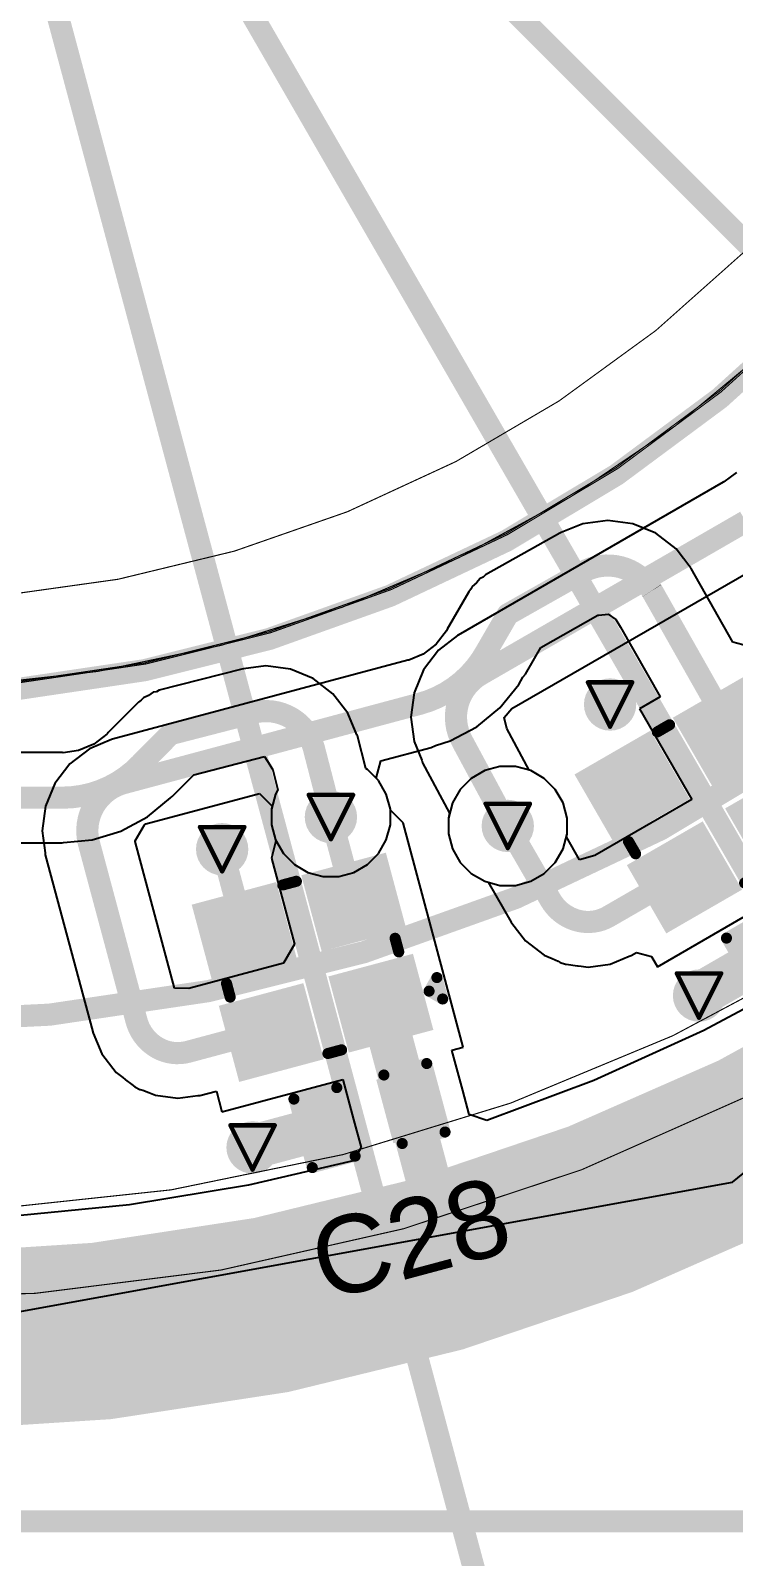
# Model space of a CAD drawing. Header units: inches. Extents: x -0.7 to 8.56, y -0.56 to 6.25.
# Drawn here: x 1.474 to 1.791, y -0.213 to 0.476 of the extents above; entities that cross this region are included whole.
import ezdxf

# ---------------------------------------------------------------- set-up
doc = ezdxf.new("R2010")
doc.units = ezdxf.units.IN
doc.header["$MEASUREMENT"] = 0
for name, color, linetype in [('Bottom Layer', 5, 'Continuous'), ('Dimension', 6, 'Continuous'), ('Drill Drawing', 1, 'Continuous'), ('Fabrication', 76, 'Continuous'), ('Mechanical 4', 56, 'Continuous'), ('Top Layer', 1, 'Continuous'), ('Top Overlay', 2, 'Continuous'), ('Top Paste', 8, 'Continuous'), ('Top Solder', 216, 'Continuous'), ('Via Holes', 16, 'Continuous')]:
    doc.layers.add(name, color=color, linetype=linetype)
doc.styles.add('Arial', font='', dxfattribs={"height": 0.2})
doc.styles.get('Arial').set_extended_font_data('Arial')

# ---------------------------------------------------------------- blocks, each defined once
blk = doc.blocks.new('C___0402_30')
at = {"layer": 'Top Layer'}
for points in [[(-0.0275, -0.0125), (-0.0275, 0.0125), (-0.0095, 0.0125), (-0.0095, -0.0125)], [(0.0095, -0.0125), (0.0095, 0.0125), (0.0275, 0.0125), (0.0275, -0.0125)]]:
    blk.add_hatch(color=1, dxfattribs=at).paths.add_polyline_path(points)
at = {"layer": 'Top Paste'}
for points in [[(-0.0275, -0.0125), (-0.0275, 0.0125), (-0.0095, 0.0125), (-0.0095, -0.0125)], [(0.0095, -0.0125), (0.0095, 0.0125), (0.0275, 0.0125), (0.0275, -0.0125)]]:
    blk.add_hatch(color=8, dxfattribs=at).paths.add_polyline_path(points)
at = {"layer": 'Top Solder'}
for points in [[(-0.02986, -0.01486), (-0.02986, 0.01486), (-0.00714, 0.01486), (-0.00714, -0.01486)], [(0.00714, -0.01486), (0.00714, 0.01486), (0.02986, 0.01486), (0.02986, -0.01486)]]:
    blk.add_hatch(color=216, dxfattribs=at).paths.add_polyline_path(points)
at = {"layer": 'Top Overlay'}
for points in [[(-0.031, 0.016, 0.005, 0.005, 0), (-0.011, 0.016, 0.005, 0.005, 0)], [(-0.031, 0.016, 0.005, 0.005, 0), (-0.031, -0.016, 0.005, 0.005, 0)], [(0.011, 0.016, 0.005, 0.005, 0), (0.031, 0.016, 0.005, 0.005, 0)], [(0.031, 0.016, 0.005, 0.005, 0), (0.031, -0.016, 0.005, 0.005, 0)], [(-0.031, -0.016, 0.005, 0.005, 0), (-0.011, -0.016, 0.005, 0.005, 0)], [(0.011, -0.016, 0.005, 0.005, 0), (0.031, -0.016, 0.005, 0.005, 0)]]:
    blk.add_lwpolyline(points, format="xyseb", dxfattribs=at)
for points in [[(-0.03225, 0.016, 0.0025, 0.0025, 1), (-0.02975, 0.016, 0.0025, 0.0025, 1)], [(-0.03225, 0.016, 0.0025, 0.0025, 1), (-0.02975, 0.016, 0.0025, 0.0025, 1)], [(-0.01225, 0.016, 0.0025, 0.0025, 1), (-0.00975, 0.016, 0.0025, 0.0025, 1)], [(0.00975, 0.016, 0.0025, 0.0025, 1), (0.01225, 0.016, 0.0025, 0.0025, 1)], [(0.02975, 0.016, 0.0025, 0.0025, 1), (0.03225, 0.016, 0.0025, 0.0025, 1)], [(0.02975, 0.016, 0.0025, 0.0025, 1), (0.03225, 0.016, 0.0025, 0.0025, 1)], [(-0.03225, -0.016, 0.0025, 0.0025, 1), (-0.02975, -0.016, 0.0025, 0.0025, 1)], [(-0.03225, -0.016, 0.0025, 0.0025, 1), (-0.02975, -0.016, 0.0025, 0.0025, 1)], [(-0.01225, -0.016, 0.0025, 0.0025, 1), (-0.00975, -0.016, 0.0025, 0.0025, 1)], [(0.00975, -0.016, 0.0025, 0.0025, 1), (0.01225, -0.016, 0.0025, 0.0025, 1)], [(0.02975, -0.016, 0.0025, 0.0025, 1), (0.03225, -0.016, 0.0025, 0.0025, 1)], [(0.02975, -0.016, 0.0025, 0.0025, 1), (0.03225, -0.016, 0.0025, 0.0025, 1)]]:
    blk.add_lwpolyline(points, format="xyseb", close=True, dxfattribs=at)
blk = doc.blocks.new('SK6812_EC20_31')
at = {"layer": 'Top Layer'}
for points in [[(-0.04134, 0.0374), (-0.00984, 0.0374), (-0.00984, 0.00984), (-0.04134, 0.00984)], [(0.00984, 0.0374), (0.04134, 0.0374), (0.04134, 0.00984), (0.00984, 0.00984)], [(-0.04134, -0.00984), (-0.00984, -0.00984), (-0.00984, -0.0374), (-0.04134, -0.0374)], [(0.00984, -0.00984), (0.04134, -0.00984), (0.04134, -0.0374), (0.00984, -0.0374)]]:
    blk.add_hatch(color=1, dxfattribs=at).paths.add_polyline_path(points)
at = {"layer": 'Top Paste'}
for points in [[(-0.04134, 0.0374), (-0.00984, 0.0374), (-0.00984, 0.00984), (-0.04134, 0.00984)], [(0.00984, 0.0374), (0.04134, 0.0374), (0.04134, 0.00984), (0.00984, 0.00984)], [(-0.04134, -0.00984), (-0.00984, -0.00984), (-0.00984, -0.0374), (-0.04134, -0.0374)], [(0.00984, -0.00984), (0.04134, -0.00984), (0.04134, -0.0374), (0.00984, -0.0374)]]:
    blk.add_hatch(color=8, dxfattribs=at).paths.add_polyline_path(points)
at = {"layer": 'Top Solder'}
for points in [[(-0.04534, 0.0414), (-0.00584, 0.0414), (-0.00584, 0.00584), (-0.04534, 0.00584)], [(0.00584, 0.0414), (0.04534, 0.0414), (0.04534, 0.00584), (0.00584, 0.00584)], [(-0.04534, -0.00584), (-0.00584, -0.00584), (-0.00584, -0.0414), (-0.04534, -0.0414)], [(0.00584, -0.00584), (0.04534, -0.00584), (0.04534, -0.0414), (0.00584, -0.0414)]]:
    blk.add_hatch(color=216, dxfattribs=at).paths.add_polyline_path(points)
at = {"layer": 'Top Overlay'}
for points in [[(-0.00337, 0.03937, 0.005, 0.005, 0), (0.003, 0.03937, 0.005, 0.005, 0)], [(-0.03937, 0.003, 0.005, 0.005, 0), (-0.03937, -0.00337, 0.005, 0.005, 0)], [(0.03937, 0.003, 0.005, 0.005, 0), (0.03937, -0.00337, 0.005, 0.005, 0)], [(0.048, -0.024, 0.005, 0.005, 0), (0.053, -0.019, 0.005, 0.005, 0)], [(0.053, -0.019, 0.005, 0.005, 0), (0.053, -0.029, 0.005, 0.005, 0)], [(0.048, -0.024, 0.005, 0.005, 0), (0.053, -0.029, 0.005, 0.005, 0)], [(-0.00337, -0.03937, 0.005, 0.005, 0), (0.003, -0.03937, 0.005, 0.005, 0)]]:
    blk.add_lwpolyline(points, format="xyseb", dxfattribs=at)
for points in [[(-0.00462, 0.03937, 0.0025, 0.0025, 1), (-0.00212, 0.03937, 0.0025, 0.0025, 1)], [(0.00175, 0.03937, 0.0025, 0.0025, 1), (0.00425, 0.03937, 0.0025, 0.0025, 1)], [(-0.04062, 0.003, 0.0025, 0.0025, 1), (-0.03812, 0.003, 0.0025, 0.0025, 1)], [(0.03812, 0.003, 0.0025, 0.0025, 1), (0.04062, 0.003, 0.0025, 0.0025, 1)], [(-0.04062, -0.00337, 0.0025, 0.0025, 1), (-0.03812, -0.00337, 0.0025, 0.0025, 1)], [(0.03812, -0.00337, 0.0025, 0.0025, 1), (0.04062, -0.00337, 0.0025, 0.0025, 1)], [(0.05175, -0.019, 0.0025, 0.0025, 1), (0.05425, -0.019, 0.0025, 0.0025, 1)], [(0.05175, -0.019, 0.0025, 0.0025, 1), (0.05425, -0.019, 0.0025, 0.0025, 1)], [(0.04675, -0.024, 0.0025, 0.0025, 1), (0.04925, -0.024, 0.0025, 0.0025, 1)], [(0.04675, -0.024, 0.0025, 0.0025, 1), (0.04925, -0.024, 0.0025, 0.0025, 1)], [(0.05175, -0.029, 0.0025, 0.0025, 1), (0.05425, -0.029, 0.0025, 0.0025, 1)], [(0.05175, -0.029, 0.0025, 0.0025, 1), (0.05425, -0.029, 0.0025, 0.0025, 1)], [(-0.00462, -0.03937, 0.0025, 0.0025, 1), (-0.00212, -0.03937, 0.0025, 0.0025, 1)], [(0.00175, -0.03937, 0.0025, 0.0025, 1), (0.00425, -0.03937, 0.0025, 0.0025, 1)]]:
    blk.add_lwpolyline(points, format="xyseb", close=True, dxfattribs=at)
blk = doc.blocks.new('C___0402_32')
at = {"layer": 'Top Layer'}
for points in [[(-0.0275, -0.0125), (-0.0275, 0.0125), (-0.0095, 0.0125), (-0.0095, -0.0125)], [(0.0095, -0.0125), (0.0095, 0.0125), (0.0275, 0.0125), (0.0275, -0.0125)]]:
    blk.add_hatch(color=1, dxfattribs=at).paths.add_polyline_path(points)
at = {"layer": 'Top Paste'}
for points in [[(-0.0275, -0.0125), (-0.0275, 0.0125), (-0.0095, 0.0125), (-0.0095, -0.0125)], [(0.0095, -0.0125), (0.0095, 0.0125), (0.0275, 0.0125), (0.0275, -0.0125)]]:
    blk.add_hatch(color=8, dxfattribs=at).paths.add_polyline_path(points)
at = {"layer": 'Top Solder'}
for points in [[(-0.02986, -0.01486), (-0.02986, 0.01486), (-0.00714, 0.01486), (-0.00714, -0.01486)], [(0.00714, -0.01486), (0.00714, 0.01486), (0.02986, 0.01486), (0.02986, -0.01486)]]:
    blk.add_hatch(color=216, dxfattribs=at).paths.add_polyline_path(points)
at = {"layer": 'Top Overlay'}
for points in [[(-0.031, 0.016, 0.005, 0.005, 0), (-0.011, 0.016, 0.005, 0.005, 0)], [(-0.031, 0.016, 0.005, 0.005, 0), (-0.031, -0.016, 0.005, 0.005, 0)], [(0.011, 0.016, 0.005, 0.005, 0), (0.031, 0.016, 0.005, 0.005, 0)], [(0.031, 0.016, 0.005, 0.005, 0), (0.031, -0.016, 0.005, 0.005, 0)], [(-0.031, -0.016, 0.005, 0.005, 0), (-0.011, -0.016, 0.005, 0.005, 0)], [(0.011, -0.016, 0.005, 0.005, 0), (0.031, -0.016, 0.005, 0.005, 0)]]:
    blk.add_lwpolyline(points, format="xyseb", dxfattribs=at)
for points in [[(-0.03225, 0.016, 0.0025, 0.0025, 1), (-0.02975, 0.016, 0.0025, 0.0025, 1)], [(-0.03225, 0.016, 0.0025, 0.0025, 1), (-0.02975, 0.016, 0.0025, 0.0025, 1)], [(-0.01225, 0.016, 0.0025, 0.0025, 1), (-0.00975, 0.016, 0.0025, 0.0025, 1)], [(0.00975, 0.016, 0.0025, 0.0025, 1), (0.01225, 0.016, 0.0025, 0.0025, 1)], [(0.02975, 0.016, 0.0025, 0.0025, 1), (0.03225, 0.016, 0.0025, 0.0025, 1)], [(0.02975, 0.016, 0.0025, 0.0025, 1), (0.03225, 0.016, 0.0025, 0.0025, 1)], [(-0.03225, -0.016, 0.0025, 0.0025, 1), (-0.02975, -0.016, 0.0025, 0.0025, 1)], [(-0.03225, -0.016, 0.0025, 0.0025, 1), (-0.02975, -0.016, 0.0025, 0.0025, 1)], [(-0.01225, -0.016, 0.0025, 0.0025, 1), (-0.00975, -0.016, 0.0025, 0.0025, 1)], [(0.00975, -0.016, 0.0025, 0.0025, 1), (0.01225, -0.016, 0.0025, 0.0025, 1)], [(0.02975, -0.016, 0.0025, 0.0025, 1), (0.03225, -0.016, 0.0025, 0.0025, 1)], [(0.02975, -0.016, 0.0025, 0.0025, 1), (0.03225, -0.016, 0.0025, 0.0025, 1)]]:
    blk.add_lwpolyline(points, format="xyseb", close=True, dxfattribs=at)
blk = doc.blocks.new('SK6812_EC20_33')
at = {"layer": 'Top Layer'}
for points in [[(-0.04134, 0.0374), (-0.00984, 0.0374), (-0.00984, 0.00984), (-0.04134, 0.00984)], [(0.00984, 0.0374), (0.04134, 0.0374), (0.04134, 0.00984), (0.00984, 0.00984)], [(-0.04134, -0.00984), (-0.00984, -0.00984), (-0.00984, -0.0374), (-0.04134, -0.0374)], [(0.00984, -0.00984), (0.04134, -0.00984), (0.04134, -0.0374), (0.00984, -0.0374)]]:
    blk.add_hatch(color=1, dxfattribs=at).paths.add_polyline_path(points)
at = {"layer": 'Top Paste'}
for points in [[(-0.04134, 0.0374), (-0.00984, 0.0374), (-0.00984, 0.00984), (-0.04134, 0.00984)], [(0.00984, 0.0374), (0.04134, 0.0374), (0.04134, 0.00984), (0.00984, 0.00984)], [(-0.04134, -0.00984), (-0.00984, -0.00984), (-0.00984, -0.0374), (-0.04134, -0.0374)], [(0.00984, -0.00984), (0.04134, -0.00984), (0.04134, -0.0374), (0.00984, -0.0374)]]:
    blk.add_hatch(color=8, dxfattribs=at).paths.add_polyline_path(points)
at = {"layer": 'Top Solder'}
for points in [[(-0.04534, 0.0414), (-0.00584, 0.0414), (-0.00584, 0.00584), (-0.04534, 0.00584)], [(0.00584, 0.0414), (0.04534, 0.0414), (0.04534, 0.00584), (0.00584, 0.00584)], [(-0.04534, -0.00584), (-0.00584, -0.00584), (-0.00584, -0.0414), (-0.04534, -0.0414)], [(0.00584, -0.00584), (0.04534, -0.00584), (0.04534, -0.0414), (0.00584, -0.0414)]]:
    blk.add_hatch(color=216, dxfattribs=at).paths.add_polyline_path(points)
at = {"layer": 'Top Overlay'}
for points in [[(-0.00337, 0.03937, 0.005, 0.005, 0), (0.003, 0.03937, 0.005, 0.005, 0)], [(-0.03937, 0.003, 0.005, 0.005, 0), (-0.03937, -0.00337, 0.005, 0.005, 0)], [(0.03937, 0.003, 0.005, 0.005, 0), (0.03937, -0.00337, 0.005, 0.005, 0)], [(0.048, -0.024, 0.005, 0.005, 0), (0.053, -0.019, 0.005, 0.005, 0)], [(0.053, -0.019, 0.005, 0.005, 0), (0.053, -0.029, 0.005, 0.005, 0)], [(0.048, -0.024, 0.005, 0.005, 0), (0.053, -0.029, 0.005, 0.005, 0)], [(-0.00337, -0.03937, 0.005, 0.005, 0), (0.003, -0.03937, 0.005, 0.005, 0)]]:
    blk.add_lwpolyline(points, format="xyseb", dxfattribs=at)
for points in [[(-0.00462, 0.03937, 0.0025, 0.0025, 1), (-0.00212, 0.03937, 0.0025, 0.0025, 1)], [(0.00175, 0.03937, 0.0025, 0.0025, 1), (0.00425, 0.03937, 0.0025, 0.0025, 1)], [(-0.04062, 0.003, 0.0025, 0.0025, 1), (-0.03812, 0.003, 0.0025, 0.0025, 1)], [(0.03812, 0.003, 0.0025, 0.0025, 1), (0.04062, 0.003, 0.0025, 0.0025, 1)], [(-0.04062, -0.00337, 0.0025, 0.0025, 1), (-0.03812, -0.00337, 0.0025, 0.0025, 1)], [(0.03812, -0.00337, 0.0025, 0.0025, 1), (0.04062, -0.00337, 0.0025, 0.0025, 1)], [(0.05175, -0.019, 0.0025, 0.0025, 1), (0.05425, -0.019, 0.0025, 0.0025, 1)], [(0.05175, -0.019, 0.0025, 0.0025, 1), (0.05425, -0.019, 0.0025, 0.0025, 1)], [(0.04675, -0.024, 0.0025, 0.0025, 1), (0.04925, -0.024, 0.0025, 0.0025, 1)], [(0.04675, -0.024, 0.0025, 0.0025, 1), (0.04925, -0.024, 0.0025, 0.0025, 1)], [(0.05175, -0.029, 0.0025, 0.0025, 1), (0.05425, -0.029, 0.0025, 0.0025, 1)], [(0.05175, -0.029, 0.0025, 0.0025, 1), (0.05425, -0.029, 0.0025, 0.0025, 1)], [(-0.00462, -0.03937, 0.0025, 0.0025, 1), (-0.00212, -0.03937, 0.0025, 0.0025, 1)], [(0.00175, -0.03937, 0.0025, 0.0025, 1), (0.00425, -0.03937, 0.0025, 0.0025, 1)]]:
    blk.add_lwpolyline(points, format="xyseb", close=True, dxfattribs=at)

msp = doc.modelspace()

# ---------------------------------------------------------------- hatches: boundary and pattern name
at = {"layer": 'Bottom Layer'}
h = msp.add_hatch(color=5, dxfattribs=at)
edge = h.paths.add_edge_path()
edge.add_arc((1.73506, 0.17172), 0.01181, 0, 360)
h = msp.add_hatch(color=5, dxfattribs=at)
edge = h.paths.add_edge_path()
edge.add_arc((1.60912, 0.12095), 0.01181, 0, 360)
h = msp.add_hatch(color=5, dxfattribs=at)
edge = h.paths.add_edge_path()
edge.add_arc((1.68891, 0.11694), 0.01181, 0, 360)
h = msp.add_hatch(color=5, dxfattribs=at)
edge = h.paths.add_edge_path()
edge.add_arc((1.56006, 0.10643), 0.01181, 0, 360)
h = msp.add_hatch(color=5, dxfattribs=at)
edge = h.paths.add_edge_path()
edge.add_arc((1.77519, 0.04039), 0.01181, 0, 360)
h = msp.add_hatch(color=5, dxfattribs=at)
edge = h.paths.add_edge_path()
edge.add_arc((1.57378, -0.02815), 0.01181, 0, 360)
at = {"layer": 'Top Layer'}
h = msp.add_hatch(color=1, dxfattribs=at)
edge = h.paths.add_edge_path()
edge.add_arc((1.73506, 0.17172), 0.01181, 0, 360)
h = msp.add_hatch(color=1, dxfattribs=at)
edge = h.paths.add_edge_path()
edge.add_arc((1.60912, 0.12095), 0.01181, 0, 360)
h = msp.add_hatch(color=1, dxfattribs=at)
edge = h.paths.add_edge_path()
edge.add_arc((1.68891, 0.11694), 0.01181, 0, 360)
h = msp.add_hatch(color=1, dxfattribs=at)
edge = h.paths.add_edge_path()
edge.add_arc((1.56006, 0.10643), 0.01181, 0, 360)
h = msp.add_hatch(color=1, dxfattribs=at)
edge = h.paths.add_edge_path()
edge.add_arc((1.77519, 0.04039), 0.01181, 0, 360)
h = msp.add_hatch(color=1, dxfattribs=at)
edge = h.paths.add_edge_path()
edge.add_arc((1.57378, -0.02815), 0.01181, 0, 360)
at = {"layer": 'Via Holes'}
h = msp.add_hatch(color=7, dxfattribs=at)
edge = h.paths.add_edge_path()
edge.add_arc((1.73506, 0.17172), 0.00591, 0, 360)
h = msp.add_hatch(color=7, dxfattribs=at)
edge = h.paths.add_edge_path()
edge.add_arc((1.60912, 0.12095), 0.00591, 0, 360)
h = msp.add_hatch(color=7, dxfattribs=at)
edge = h.paths.add_edge_path()
edge.add_arc((1.68891, 0.11694), 0.00591, 0, 360)
h = msp.add_hatch(color=7, dxfattribs=at)
edge = h.paths.add_edge_path()
edge.add_arc((1.56006, 0.10643), 0.00591, 0, 360)
h = msp.add_hatch(color=7, dxfattribs=at)
edge = h.paths.add_edge_path()
edge.add_arc((1.77519, 0.04039), 0.00591, 0, 360)
h = msp.add_hatch(color=7, dxfattribs=at)
edge = h.paths.add_edge_path()
edge.add_arc((1.57378, -0.02815), 0.00591, 0, 360)

# ---------------------------------------------------------------- linework, layer by layer
at = {"layer": 'Bottom Layer'}
for p, q in [((1.79203, 0.27644), (1.78644, 0.27216)), ((1.78605, 0.27202), (1.66653, 0.20302)), ((1.78644, 0.27216), (1.78605, 0.27202)), ((1.69075, 0.16991), (1.80644, 0.2367)), ((1.66627, 0.20279), (1.65767, 0.1962)), ((1.66653, 0.20302), (1.66627, 0.20279)), ((1.65767, 0.1962), (1.65089, 0.18736)), ((1.56895, 0.18774), (1.53171, 0.17813)), ((1.56967, 0.18778), (1.56895, 0.18774)), ((1.5798, 0.18911), (1.56967, 0.18778)), ((1.59086, 0.18766), (1.5798, 0.18911)), ((1.60116, 0.18339), (1.59086, 0.18766)), ((1.65089, 0.18736), (1.64663, 0.17706)), ((1.61001, 0.1766), (1.60116, 0.18339)), ((1.52239, 0.17281), (1.50861, 0.15903)), ((1.52358, 0.17361), (1.52239, 0.17281)), ((1.52454, 0.17468), (1.52358, 0.17361)), ((1.52686, 0.1758), (1.52454, 0.17468)), ((1.529, 0.17723), (1.52686, 0.1758)), ((1.53041, 0.17751), (1.529, 0.17723)), ((1.53171, 0.17813), (1.53041, 0.17751)), ((1.6168, 0.16776), (1.61001, 0.1766)), ((1.64663, 0.17706), (1.64517, 0.16602)), ((1.62085, 0.15797), (1.6168, 0.16776)), ((1.64517, 0.16602), (1.64663, 0.15497)), ((1.68732, 0.16586), (1.69075, 0.16991)), ((1.68841, 0.16094), (1.68732, 0.16586)), ((1.50837, 0.15867), (1.50808, 0.1583)), ((1.50861, 0.15903), (1.50837, 0.15867)), ((1.69853, 0.14212), (1.68841, 0.16094)), ((1.50217, 0.15376), (1.49528, 0.15091)), ((1.50808, 0.1583), (1.50217, 0.15376)), ((1.62106, 0.15753), (1.62085, 0.15797)), ((1.62487, 0.14281), (1.62106, 0.15753)), ((1.64663, 0.15497), (1.65007, 0.14667)), ((1.48788, 0.15007), (1.34988, 0.15007)), ((1.4883, 0.14999), (1.48788, 0.15007)), ((1.49528, 0.15091), (1.4883, 0.14999)), ((1.54729, 0.14003), (1.57914, 0.14825)), ((1.57914, 0.14825), (1.58154, 0.14452)), ((1.65007, 0.14667), (1.65045, 0.14543)), ((1.65045, 0.14543), (1.66268, 0.12266)), ((1.53745, 0.13019), (1.54729, 0.14003)), ((1.58154, 0.14452), (1.58287, 0.14232)), ((1.58287, 0.14232), (1.58523, 0.1332)), ((1.62558, 0.1424), (1.62487, 0.14281)), ((1.63057, 0.13741), (1.62558, 0.1424)), ((1.69926, 0.14192), (1.69853, 0.14212)), ((1.70537, 0.13839), (1.69926, 0.14192)), ((1.71036, 0.1334), (1.70537, 0.13839)), ((1.58413, 0.1313), (1.58231, 0.12448)), ((1.58523, 0.1332), (1.58413, 0.1313)), ((1.6341, 0.1313), (1.63057, 0.13741)), ((1.63593, 0.12448), (1.6341, 0.1313)), ((1.71389, 0.12729), (1.71036, 0.1334)), ((1.52631, 0.121), (1.53679, 0.1296)), ((1.53679, 0.1296), (1.53705, 0.12993)), ((1.53705, 0.12993), (1.53745, 0.13019)), ((1.58231, 0.12448), (1.58231, 0.11742)), ((1.63593, 0.11742), (1.63593, 0.12448)), ((1.71572, 0.12047), (1.71389, 0.12729)), ((1.51435, 0.11461), (1.52631, 0.121)), ((1.58231, 0.11742), (1.58413, 0.1106)), ((1.6341, 0.1106), (1.63593, 0.11742)), ((1.66268, 0.12266), (1.6621, 0.12047)), ((1.6621, 0.12047), (1.6621, 0.11341)), ((1.71572, 0.11341), (1.71572, 0.12047)), ((1.48847, 0.1094), (1.50138, 0.11067)), ((1.50138, 0.11067), (1.51435, 0.11461)), ((1.58413, 0.1106), (1.58766, 0.10448)), ((1.63057, 0.10448), (1.6341, 0.1106)), ((1.6621, 0.11341), (1.66392, 0.10659)), ((1.71389, 0.10659), (1.71572, 0.11341)), ((1.35427, 0.10929), (1.48788, 0.10929)), ((1.48788, 0.10929), (1.48847, 0.1094)), ((1.48788, 0.10929), (1.48788, 0.10929)), ((1.48788, 0.10929), (1.48788, 0.10929)), ((1.58766, 0.10448), (1.59265, 0.09949)), ((1.62558, 0.09949), (1.63057, 0.10448)), ((1.66392, 0.10659), (1.66745, 0.10047)), ((1.71036, 0.10047), (1.71389, 0.10659)), ((1.59265, 0.09949), (1.59877, 0.09596)), ((1.61946, 0.09596), (1.62558, 0.09949)), ((1.66745, 0.10047), (1.67245, 0.09548)), ((1.70537, 0.09548), (1.71036, 0.10047)), ((1.59877, 0.09596), (1.60559, 0.09414)), ((1.60559, 0.09414), (1.61265, 0.09414)), ((1.61265, 0.09414), (1.61946, 0.09596)), ((1.67245, 0.09548), (1.67856, 0.09195)), ((1.67856, 0.09195), (1.68538, 0.09013)), ((1.68538, 0.09013), (1.69244, 0.09013)), ((1.69244, 0.09013), (1.69926, 0.09195)), ((1.69926, 0.09195), (1.70537, 0.09548))]:
    msp.add_line(p, q, dxfattribs=at)
for points in [[(1.67672, 0.18536, 0.01, 0.01, 0), (1.79624, 0.25436, 0.01, 0.01, 0)], [(1.66841, 0.15508, 0.01, 0.01, -0.411354), (1.67672, 0.18536, 0.01, 0.01, 0)], [(1.5368, 0.15839, 0.01, 0.01, 0), (1.57405, 0.168, 0.01, 0.01, 0)], [(1.57405, 0.168, 0.01, 0.01, -0.410559), (1.60133, 0.15242, 0.01, 0.01, 0)], [(1.52303, 0.14461, 0.01, 0.01, 0), (1.5368, 0.15839, 0.01, 0.01, 0)], [(1.66841, 0.15508, 0.01, 0.01, 0), (1.68891, 0.11694, 0.01, 0.01, 0)], [(1.60132, 0.15242, 0.01, 0.01, 0), (1.60944, 0.12103, 0.01, 0.01, 0)], [(1.52303, 0.14461, 0.01, 0.01, -0.203622), (1.48788, 0.12968, 0.01, 0.01, 0)], [(1.34988, 0.12968, 0.01, 0.01, 0), (1.48788, 0.12968, 0.01, 0.01, 0)]]:
    msp.add_lwpolyline(points, format="xyseb", dxfattribs=at)
for points in [[(1.67422, 0.18536, 0.005, 0.005, 1), (1.67922, 0.18536, 0.005, 0.005, 1)], [(1.67422, 0.18536, 0.005, 0.005, 1), (1.67922, 0.18536, 0.005, 0.005, 1)], [(1.57155, 0.168, 0.005, 0.005, 1), (1.57655, 0.168, 0.005, 0.005, 1)], [(1.57155, 0.168, 0.005, 0.005, 1), (1.57655, 0.168, 0.005, 0.005, 1)], [(1.5343, 0.15839, 0.005, 0.005, 1), (1.5393, 0.15839, 0.005, 0.005, 1)], [(1.5343, 0.15839, 0.005, 0.005, 1), (1.5393, 0.15839, 0.005, 0.005, 1)], [(1.66591, 0.15508, 0.005, 0.005, 1), (1.67091, 0.15508, 0.005, 0.005, 1)], [(1.66591, 0.15508, 0.005, 0.005, 1), (1.67091, 0.15508, 0.005, 0.005, 1)], [(1.59882, 0.15242, 0.005, 0.005, 1), (1.60382, 0.15242, 0.005, 0.005, 1)], [(1.59883, 0.15242, 0.005, 0.005, 1), (1.60383, 0.15242, 0.005, 0.005, 1)], [(1.52053, 0.14461, 0.005, 0.005, 1), (1.52553, 0.14461, 0.005, 0.005, 1)], [(1.52053, 0.14461, 0.005, 0.005, 1), (1.52553, 0.14461, 0.005, 0.005, 1)], [(1.48538, 0.12968, 0.005, 0.005, 1), (1.49038, 0.12968, 0.005, 0.005, 1)], [(1.48538, 0.12968, 0.005, 0.005, 1), (1.49038, 0.12968, 0.005, 0.005, 1)], [(1.60694, 0.12103, 0.005, 0.005, 1), (1.61194, 0.12103, 0.005, 0.005, 1)], [(1.68641, 0.11694, 0.005, 0.005, 1), (1.69141, 0.11694, 0.005, 0.005, 1)]]:
    msp.add_lwpolyline(points, format="xyseb", close=True, dxfattribs=at)
at = {"layer": 'Dimension'}
for points in [[(1.14092, 1.76985, 0.01, 0.01, 0), (1.68015, -0.24251, 0.01, 0.01, 0)], [(0.85895, 1.72061, 0.01, 0.01, 0), (1.97115, -0.20578, 0.01, 0.01, 0)], [(0.70645, 1.46991, 0.01, 0.01, 0), (2.17962, -0.00322, 0.01, 0.01, 0)]]:
    msp.add_lwpolyline(points, format="xyseb", dxfattribs=at)
for points in [[(2.29567, 0.76642, 0.01, 0.01, 1), (0.52402, 0.76642, 0.01, 0.01, 1)], [(2.14804, 0.76641, 0.01, 0.01, 1), (0.67167, 0.76641, 0.01, 0.01, 1)]]:
    msp.add_lwpolyline(points, format="xyseb", close=True, dxfattribs=at)
at = {"layer": 'Drill Drawing'}
for points in [[(1.72506, 0.18172, 0.002, 0.002, 0), (1.74506, 0.18172, 0.002, 0.002, 0)], [(1.72506, 0.18172, 0.002, 0.002, 0), (1.73506, 0.16172, 0.002, 0.002, 0)], [(1.73506, 0.16172, 0.002, 0.002, 0), (1.74506, 0.18172, 0.002, 0.002, 0)], [(1.59912, 0.13095, 0.002, 0.002, 0), (1.61912, 0.13095, 0.002, 0.002, 0)], [(1.59912, 0.13095, 0.002, 0.002, 0), (1.60912, 0.11095, 0.002, 0.002, 0)], [(1.60912, 0.11095, 0.002, 0.002, 0), (1.61912, 0.13095, 0.002, 0.002, 0)], [(1.67891, 0.12694, 0.002, 0.002, 0), (1.69891, 0.12694, 0.002, 0.002, 0)], [(1.67891, 0.12694, 0.002, 0.002, 0), (1.68891, 0.10694, 0.002, 0.002, 0)], [(1.68891, 0.10694, 0.002, 0.002, 0), (1.69891, 0.12694, 0.002, 0.002, 0)], [(1.55006, 0.11643, 0.002, 0.002, 0), (1.57006, 0.11643, 0.002, 0.002, 0)], [(1.55006, 0.11643, 0.002, 0.002, 0), (1.56006, 0.09643, 0.002, 0.002, 0)], [(1.56006, 0.09643, 0.002, 0.002, 0), (1.57006, 0.11643, 0.002, 0.002, 0)], [(1.76519, 0.05039, 0.002, 0.002, 0), (1.78519, 0.05039, 0.002, 0.002, 0)], [(1.76519, 0.05039, 0.002, 0.002, 0), (1.77519, 0.03039, 0.002, 0.002, 0)], [(1.77519, 0.03039, 0.002, 0.002, 0), (1.78519, 0.05039, 0.002, 0.002, 0)], [(1.56378, -0.01815, 0.002, 0.002, 0), (1.58378, -0.01815, 0.002, 0.002, 0)], [(1.56378, -0.01815, 0.002, 0.002, 0), (1.57378, -0.03815, 0.002, 0.002, 0)], [(1.57378, -0.03815, 0.002, 0.002, 0), (1.58378, -0.01815, 0.002, 0.002, 0)]]:
    msp.add_lwpolyline(points, format="xyseb", dxfattribs=at)
for points in [[(1.72456, 0.18172, 0.001, 0.001, 1), (1.72556, 0.18172, 0.001, 0.001, 1)], [(1.72456, 0.18172, 0.001, 0.001, 1), (1.72556, 0.18172, 0.001, 0.001, 1)], [(1.74456, 0.18172, 0.001, 0.001, 1), (1.74556, 0.18172, 0.001, 0.001, 1)], [(1.74456, 0.18172, 0.001, 0.001, 1), (1.74556, 0.18172, 0.001, 0.001, 1)], [(1.73456, 0.16172, 0.001, 0.001, 1), (1.73556, 0.16172, 0.001, 0.001, 1)], [(1.73456, 0.16172, 0.001, 0.001, 1), (1.73556, 0.16172, 0.001, 0.001, 1)], [(1.59862, 0.13095, 0.001, 0.001, 1), (1.59962, 0.13095, 0.001, 0.001, 1)], [(1.59862, 0.13095, 0.001, 0.001, 1), (1.59962, 0.13095, 0.001, 0.001, 1)], [(1.61862, 0.13095, 0.001, 0.001, 1), (1.61962, 0.13095, 0.001, 0.001, 1)], [(1.61862, 0.13095, 0.001, 0.001, 1), (1.61962, 0.13095, 0.001, 0.001, 1)], [(1.67841, 0.12694, 0.001, 0.001, 1), (1.67941, 0.12694, 0.001, 0.001, 1)], [(1.67841, 0.12694, 0.001, 0.001, 1), (1.67941, 0.12694, 0.001, 0.001, 1)], [(1.69841, 0.12694, 0.001, 0.001, 1), (1.69941, 0.12694, 0.001, 0.001, 1)], [(1.69841, 0.12694, 0.001, 0.001, 1), (1.69941, 0.12694, 0.001, 0.001, 1)], [(1.54956, 0.11643, 0.001, 0.001, 1), (1.55056, 0.11643, 0.001, 0.001, 1)], [(1.54956, 0.11643, 0.001, 0.001, 1), (1.55056, 0.11643, 0.001, 0.001, 1)], [(1.56956, 0.11643, 0.001, 0.001, 1), (1.57056, 0.11643, 0.001, 0.001, 1)], [(1.56956, 0.11643, 0.001, 0.001, 1), (1.57056, 0.11643, 0.001, 0.001, 1)], [(1.60862, 0.11095, 0.001, 0.001, 1), (1.60962, 0.11095, 0.001, 0.001, 1)], [(1.60862, 0.11095, 0.001, 0.001, 1), (1.60962, 0.11095, 0.001, 0.001, 1)], [(1.68841, 0.10694, 0.001, 0.001, 1), (1.68941, 0.10694, 0.001, 0.001, 1)], [(1.68841, 0.10694, 0.001, 0.001, 1), (1.68941, 0.10694, 0.001, 0.001, 1)], [(1.55956, 0.09643, 0.001, 0.001, 1), (1.56056, 0.09643, 0.001, 0.001, 1)], [(1.55956, 0.09643, 0.001, 0.001, 1), (1.56056, 0.09643, 0.001, 0.001, 1)], [(1.76469, 0.05039, 0.001, 0.001, 1), (1.76569, 0.05039, 0.001, 0.001, 1)], [(1.76469, 0.05039, 0.001, 0.001, 1), (1.76569, 0.05039, 0.001, 0.001, 1)], [(1.78469, 0.05039, 0.001, 0.001, 1), (1.78569, 0.05039, 0.001, 0.001, 1)], [(1.78469, 0.05039, 0.001, 0.001, 1), (1.78569, 0.05039, 0.001, 0.001, 1)], [(1.77469, 0.03039, 0.001, 0.001, 1), (1.77569, 0.03039, 0.001, 0.001, 1)], [(1.77469, 0.03039, 0.001, 0.001, 1), (1.77569, 0.03039, 0.001, 0.001, 1)], [(1.56328, -0.01815, 0.001, 0.001, 1), (1.56428, -0.01815, 0.001, 0.001, 1)], [(1.56328, -0.01815, 0.001, 0.001, 1), (1.56428, -0.01815, 0.001, 0.001, 1)], [(1.58328, -0.01815, 0.001, 0.001, 1), (1.58428, -0.01815, 0.001, 0.001, 1)], [(1.58328, -0.01815, 0.001, 0.001, 1), (1.58428, -0.01815, 0.001, 0.001, 1)], [(1.57328, -0.03815, 0.001, 0.001, 1), (1.57428, -0.03815, 0.001, 0.001, 1)], [(1.57328, -0.03815, 0.001, 0.001, 1), (1.57428, -0.03815, 0.001, 0.001, 1)]]:
    msp.add_lwpolyline(points, format="xyseb", close=True, dxfattribs=at)
at = {"layer": 'Fabrication'}
for points in [[(2.09423, 1.23357, 0.0005, 0.0005, -1.1671), (0.61713, 0.53492, 0.0005, 0.0005, 0)], [(2.09423, 1.23357, 0.0005, 0.0005, -1.1671), (0.61713, 0.53492, 0.0005, 0.0005, 0)], [(2.09423, 1.23357, 0.0005, 0.0005, -1.1671), (0.61713, 0.53492, 0.0005, 0.0005, 0)], [(2.09423, 1.23357, 0.0005, 0.0005, -1.1671), (0.61713, 0.53492, 0.0005, 0.0005, 0)], [(2.14611, 1.22592, 0.0005, 0.0005, -1.205705), (0.55817, 0.6122, 0.0005, 0.0005, 0)], [(2.14611, 1.22592, 0.0005, 0.0005, -1.205705), (0.55817, 0.6122, 0.0005, 0.0005, 0)], [(1.81369, 1.20058, 0.0005, 0.0005, -1.250986), (0.86008, 0.55409, 0.0005, 0.0005, 0)], [(1.81369, 1.20058, 0.0005, 0.0005, -1.250986), (0.86008, 0.55409, 0.0005, 0.0005, 0)], [(1.81369, 1.20058, 0.0005, 0.0005, -1.250986), (0.86008, 0.55409, 0.0005, 0.0005, 0)], [(1.81369, 1.20058, 0.0005, 0.0005, -1.250986), (0.86008, 0.55409, 0.0005, 0.0005, 0)], [(1.76498, 1.19122, 0.0005, 0.0005, -1.342703), (0.88167, 0.6122, 0.0005, 0.0005, 0)]]:
    msp.add_lwpolyline(points, format="xyseb", dxfattribs=at)
at = {"layer": 'Mechanical 4'}
for points in [[(2.00043, 0.76968, 0.0005, 0.0005, 1), (0.81933, 0.76968, 0.0005, 0.0005, 1)], [(2.00043, 0.76968, 0.0005, 0.0005, 1), (0.81933, 0.76968, 0.0005, 0.0005, 1)], [(2.00043, 0.76968, 0.0005, 0.0005, 1), (0.81933, 0.76968, 0.0005, 0.0005, 1)], [(2.00043, 0.76968, 0.0005, 0.0005, 1), (0.81933, 0.76968, 0.0005, 0.0005, 1)], [(2.00098, 0.76923, 0.0005, 0.0005, 1), (0.81987, 0.76923, 0.0005, 0.0005, 1)], [(2.00098, 0.76923, 0.0005, 0.0005, 1), (0.81987, 0.76923, 0.0005, 0.0005, 1)], [(2.00098, 0.76923, 0.0005, 0.0005, 1), (0.81987, 0.76923, 0.0005, 0.0005, 1)], [(2.00098, 0.76923, 0.0005, 0.0005, 1), (0.81987, 0.76923, 0.0005, 0.0005, 1)]]:
    msp.add_lwpolyline(points, format="xyseb", close=True, dxfattribs=at)
at = {"layer": 'Top Layer'}
for p, q in [((1.73398, 0.25481), (1.72271, 0.25332)), ((1.74526, 0.25332), (1.73398, 0.25481)), ((1.71238, 0.24909), (1.67889, 0.23017)), ((1.71297, 0.24929), (1.71238, 0.24909)), ((1.72271, 0.25332), (1.71297, 0.24929)), ((1.75577, 0.24897), (1.74526, 0.25332)), ((1.7648, 0.24204), (1.75577, 0.24897)), ((1.76821, 0.2376), (1.7648, 0.24204)), ((1.76835, 0.2375), (1.76821, 0.2376)), ((1.76882, 0.23681), (1.76835, 0.2375)), ((1.77059, 0.23449), (1.76882, 0.23681)), ((1.77141, 0.23358), (1.77059, 0.23449)), ((1.67651, 0.2286), (1.67481, 0.22666)), ((1.6778, 0.22923), (1.67651, 0.2286)), ((1.67889, 0.23017), (1.6778, 0.22923)), ((1.77145, 0.23353), (1.77141, 0.23358)), ((1.77154, 0.23327), (1.77145, 0.23353)), ((1.77171, 0.23306), (1.77154, 0.23327)), ((1.7905, 0.19987), (1.77171, 0.23306)), ((1.67127, 0.22262), (1.66152, 0.20574)), ((1.67221, 0.2237), (1.67127, 0.22262)), ((1.67286, 0.22498), (1.67221, 0.2237)), ((1.67481, 0.22666), (1.67286, 0.22498)), ((1.7038, 0.1974), (1.72959, 0.21197)), ((1.72959, 0.21197), (1.72993, 0.21202)), ((1.72993, 0.21202), (1.73416, 0.21245)), ((1.73416, 0.21245), (1.73768, 0.21012)), ((1.73768, 0.21012), (1.73978, 0.20668)), ((1.73978, 0.20668), (1.75762, 0.17515)), ((1.79032, -0.04384), (2.09872, 0.20952)), ((1.66121, 0.2049), (1.65667, 0.19899)), ((1.66139, 0.20534), (1.66121, 0.2049)), ((1.66152, 0.20574), (1.66139, 0.20534)), ((1.79725, 0.19803), (1.7905, 0.19987)), ((1.65075, 0.19445), (1.64424, 0.19175)), ((1.65667, 0.19899), (1.65075, 0.19445)), ((1.69684, 0.18535), (1.7038, 0.1974)), ((1.64382, 0.19173), (1.51052, 0.15601)), ((1.64424, 0.19175), (1.64382, 0.19173)), ((1.68537, 0.17029), (1.69397, 0.18077)), ((1.69397, 0.18077), (1.69575, 0.18411)), ((1.69575, 0.18411), (1.69684, 0.18535)), ((1.75762, 0.17515), (1.74831, 0.16977)), ((1.67489, 0.16169), (1.68537, 0.17029)), ((1.74831, 0.16977), (1.77193, 0.12886)), ((1.66293, 0.1553), (1.67489, 0.16169)), ((1.5002, 0.15171), (1.49136, 0.14493)), ((1.51021, 0.15586), (1.5002, 0.15171)), ((1.51052, 0.15601), (1.51021, 0.15586)), ((1.63164, 0.14624), (1.65438, 0.15233)), ((1.65438, 0.15233), (1.65633, 0.15329)), ((1.65633, 0.15329), (1.66293, 0.1553)), ((1.49136, 0.14493), (1.48458, 0.13609)), ((1.62955, 0.13843), (1.63164, 0.14624)), ((1.63057, 0.13741), (1.62955, 0.13843)), ((1.67245, 0.13839), (1.66745, 0.1334)), ((1.67856, 0.14192), (1.67245, 0.13839)), ((1.68538, 0.14375), (1.67856, 0.14192)), ((1.69244, 0.14375), (1.68538, 0.14375)), ((1.69926, 0.14192), (1.69244, 0.14375)), ((1.70537, 0.13839), (1.69926, 0.14192)), ((1.71036, 0.1334), (1.70537, 0.13839)), ((1.48458, 0.13609), (1.48032, 0.1258)), ((1.52564, 0.11784), (1.57696, 0.13159)), ((1.57696, 0.13159), (1.58268, 0.12587)), ((1.6341, 0.1313), (1.63057, 0.13741)), ((1.63593, 0.12448), (1.6341, 0.1313)), ((1.66745, 0.1334), (1.66392, 0.12729)), ((1.71389, 0.12729), (1.71036, 0.1334)), ((1.48032, 0.1258), (1.47886, 0.11475)), ((1.58268, 0.12587), (1.58231, 0.12448)), ((1.58231, 0.12448), (1.58231, 0.11742)), ((1.63593, 0.12405), (1.63593, 0.12448)), ((1.64168, 0.11835), (1.63593, 0.12405)), ((1.66392, 0.12729), (1.6621, 0.12047)), ((1.71572, 0.12047), (1.71389, 0.12729)), ((1.77193, 0.12886), (1.72822, 0.10362)), ((1.52089, 0.11028), (1.52507, 0.11749)), ((1.52507, 0.11749), (1.52564, 0.11784)), ((1.58231, 0.11742), (1.58413, 0.1106)), ((1.65658, 0.06275), (1.64168, 0.11835)), ((1.64168, 0.11835), (1.64168, 0.11835)), ((1.6621, 0.12047), (1.6621, 0.11341)), ((1.71572, 0.11341), (1.71572, 0.12047)), ((1.47886, 0.11475), (1.48018, 0.10474)), ((1.52088, 0.10984), (1.52089, 0.11028)), ((1.58434, 0.11023), (1.58228, 0.10243)), ((1.58413, 0.1106), (1.58434, 0.11023)), ((1.6621, 0.11341), (1.66392, 0.10659)), ((1.71533, 0.11196), (1.71572, 0.11341)), ((1.7213, 0.10161), (1.71533, 0.11196)), ((1.48018, 0.10474), (1.48023, 0.10394)), ((1.48023, 0.10394), (1.50166, 0.02398)), ((1.53858, 0.04377), (1.52088, 0.10984)), ((1.66392, 0.10659), (1.66745, 0.10047)), ((1.72822, 0.10362), (1.7213, 0.10161)), ((1.58228, 0.10243), (1.58228, 0.10243)), ((1.58228, 0.10243), (1.5927, 0.06356)), ((1.66745, 0.10047), (1.67245, 0.09548)), ((1.67245, 0.09548), (1.67856, 0.09195)), ((1.67856, 0.09195), (1.68001, 0.09156)), ((1.68001, 0.09156), (1.69044, 0.07349)), ((1.75639, 0.05342), (1.79506, 0.07575)), ((1.69044, 0.07349), (1.69076, 0.07313)), ((1.69076, 0.07313), (1.69697, 0.06504)), ((1.5927, 0.06356), (1.58775, 0.05498)), ((1.66881, 0.01712), (1.65658, 0.06275)), ((1.65658, 0.06275), (1.65658, 0.06275)), ((1.69697, 0.06504), (1.70535, 0.05861)), ((1.70535, 0.05861), (1.70887, 0.05715)), ((1.70887, 0.05715), (1.71169, 0.05598)), ((1.71169, 0.05598), (1.7126, 0.05537)), ((1.7126, 0.05537), (1.71498, 0.05462)), ((1.73517, 0.05458), (1.74369, 0.05811)), ((1.74369, 0.05811), (1.74455, 0.0584)), ((1.74455, 0.0584), (1.74698, 0.05981)), ((1.74698, 0.05981), (1.75374, 0.05799)), ((1.75374, 0.05799), (1.75639, 0.05342)), ((1.58775, 0.05498), (1.54507, 0.04355)), ((1.71498, 0.05462), (1.71511, 0.05457)), ((1.71511, 0.05457), (1.71518, 0.05456)), ((1.71518, 0.05456), (1.71519, 0.05457)), ((1.71518, 0.05456), (1.71518, 0.05456)), ((1.71519, 0.05457), (1.72041, 0.05382)), ((1.72041, 0.05382), (1.7206, 0.05386)), ((1.7206, 0.05386), (1.72194, 0.05368)), ((1.72194, 0.05368), (1.72514, 0.05326)), ((1.72514, 0.05326), (1.73517, 0.05458)), ((1.54507, 0.04355), (1.53858, 0.04377)), ((1.54507, 0.04355), (1.54507, 0.04355)), ((1.81941, 0.04707), (1.77732, 0.02457)), ((1.50166, 0.02398), (1.50167, 0.02396)), ((1.50167, 0.02396), (1.50167, 0.02394)), ((1.50167, 0.02394), (1.50169, 0.02389)), ((1.50169, 0.02389), (1.50192, 0.02342)), ((1.50192, 0.02342), (1.50579, 0.01407)), ((1.77732, 0.02457), (1.7278, 0.00214)), ((1.50579, 0.01407), (1.51222, 0.00569)), ((1.66373, 0.01575), (1.66881, 0.01712)), ((1.66861, -0.00247), (1.66373, 0.01575)), ((1.51222, 0.00569), (1.51525, 0.00336)), ((1.51525, 0.00336), (1.51632, 0.00255)), ((1.51632, 0.00255), (1.51639, 0.00244)), ((1.51639, 0.00244), (1.51936, 0.00021)), ((1.51936, 0.00021), (1.5206, -0.00074)), ((1.55997, -0.01205), (1.61449, 0.00256)), ((1.61449, 0.00256), (1.61935, -0.01559)), ((1.7278, 0.00214), (1.6795, -0.01604)), ((1.5206, -0.00074), (1.52067, -0.00077)), ((1.52067, -0.00077), (1.52299, -0.00197)), ((1.52299, -0.00197), (1.523, -0.00198)), ((1.523, -0.00198), (1.5242, -0.00222)), ((1.5242, -0.00222), (1.52697, -0.00336)), ((1.52697, -0.00336), (1.52996, -0.0046)), ((1.52996, -0.0046), (1.53999, -0.00592)), ((1.53999, -0.00592), (1.54913, -0.00472)), ((1.54913, -0.00472), (1.55004, -0.00466)), ((1.55004, -0.00466), (1.55746, -0.00267)), ((1.55746, -0.00267), (1.55997, -0.01205)), ((1.6715, -0.01323), (1.66861, -0.00247)), ((1.66861, -0.00247), (1.66861, -0.00247)), ((1.66861, -0.00247), (1.66861, -0.00247)), ((1.6795, -0.01604), (1.6715, -0.01323)), ((1.61935, -0.01559), (1.61935, -0.01559)), ((1.61935, -0.01559), (1.61935, -0.01559)), ((1.61935, -0.01559), (1.62271, -0.02814)), ((1.61911, -0.03414), (1.57195, -0.04514)), ((1.62271, -0.02814), (1.61911, -0.03414)), ((1.37748, -0.11882), (1.79032, -0.04384)), ((1.57195, -0.04514), (1.51831, -0.054)), ((1.51831, -0.054), (1.46763, -0.05899))]:
    msp.add_line(p, q, dxfattribs=at)
for points in [[(1.68893, 0.21242, 0.01, 0.01, 0), (1.72241, 0.23134, 0.01, 0.01, 0)], [(1.72241, 0.23134, 0.01, 0.01, -0.409382), (1.7539, 0.22314, 0.01, 0.01, 0)], [(1.7539, 0.22314, 0.01, 0.01, 0), (1.75393, 0.22308, 0.01, 0.01, 0)], [(1.75393, 0.22308, 0.01, 0.01, -0.002575), (1.75397, 0.22302, 0.01, 0.01, 0)], [(1.75397, 0.22302, 0.01, 0.01, 0), (1.7836, 0.17065, 0.01, 0.01, 0)], [(1.67918, 0.19555, 0.01, 0.01, 0), (1.68893, 0.21242, 0.01, 0.01, 0)], [(1.67918, 0.19555, 0.01, 0.01, -0.203622), (1.6491, 0.17203, 0.01, 0.01, 0)], [(2.05008, 0.15744, 0.08, 0.08, -0.131907), (1.65734, -0.08089, 0.08, 0.08, 0)], [(1.5158, 0.13631, 0.01, 0.01, 0), (1.6491, 0.17203, 0.01, 0.01, 0)], [(1.7836, 0.17065, 0.01, 0.01, 0), (1.78853, 0.16194, 0.01, 0.01, 0)], [(1.49993, 0.10922, 0.01, 0.01, -0.411354), (1.5158, 0.13631, 0.01, 0.01, 0)], [(1.60912, 0.12094, 0.01, 0.01, 0), (1.61906, 0.08386, 0.01, 0.01, 0)], [(1.68891, 0.11694, 0.01, 0.01, 0), (1.7081, 0.08369, 0.01, 0.01, 0)], [(1.49993, 0.10922, 0.01, 0.01, 0), (1.52136, 0.02925, 0.01, 0.01, 0)], [(1.56006, 0.10643, 0.01, 0.01, 0), (1.56999, 0.06934, 0.01, 0.01, 0)], [(1.73436, 0.07606, 0.01, 0.01, 0), (1.76761, 0.09526, 0.01, 0.01, 0)], [(1.72041, 0.07421, 0.01, 0.01, -0.200714), (1.7081, 0.08369, 0.01, 0.01, 0)], [(1.73436, 0.07606, 0.01, 0.01, -0.198466), (1.72041, 0.07421, 0.01, 0.01, 0)], [(1.77701, 0.04175, 0.02, 0.02, 0), (1.80292, 0.05671, 0.02, 0.02, 0)], [(1.63166, 0.03696, 0.02, 0.02, 0), (1.64397, -0.00899, 0.02, 0.02, 0)], [(1.52136, 0.02925, 0.01, 0.01, 0), (1.52137, 0.0292, 0.01, 0.01, 0)], [(1.5308, 0.01686, 0.01, 0.01, -0.200714), (1.52137, 0.0292, 0.01, 0.01, 0)], [(1.54476, 0.01504, 0.01, 0.01, 0), (1.58185, 0.02498, 0.01, 0.01, 0)], [(1.54476, 0.01504, 0.01, 0.01, -0.198466), (1.5308, 0.01686, 0.01, 0.01, 0)], [(1.64397, -0.00899, 0.02, 0.02, 0), (1.64399, -0.00907, 0.02, 0.02, 0)], [(1.64399, -0.00907, 0.02, 0.02, 0), (1.66231, -0.07744, 0.02, 0.02, 0)], [(1.64399, -0.00907, 0.02, 0.02, 0), (1.64399, -0.00907, 0.02, 0.02, 0)], [(1.5759, -0.02732, 0.02, 0.02, 0), (1.60479, -0.01957, 0.02, 0.02, 0)], [(1.65734, -0.08089, 0.08, 0.08, -0.065661), (1.42836, -0.11596, 0.08, 0.08, 0)]]:
    msp.add_lwpolyline(points, format="xyseb", dxfattribs=at)
for points in [[(1.71991, 0.23134, 0.005, 0.005, 1), (1.72491, 0.23134, 0.005, 0.005, 1)], [(1.71991, 0.23134, 0.005, 0.005, 1), (1.72491, 0.23134, 0.005, 0.005, 1)], [(1.7514, 0.22314, 0.005, 0.005, 1), (1.7564, 0.22314, 0.005, 0.005, 1)], [(1.7514, 0.22314, 0.005, 0.005, 1), (1.7564, 0.22314, 0.005, 0.005, 1)], [(1.75143, 0.22308, 0.005, 0.005, 1), (1.75643, 0.22308, 0.005, 0.005, 1)], [(1.75143, 0.22308, 0.005, 0.005, 1), (1.75643, 0.22308, 0.005, 0.005, 1)], [(1.75147, 0.22302, 0.005, 0.005, 1), (1.75647, 0.22302, 0.005, 0.005, 1)], [(1.75147, 0.22302, 0.005, 0.005, 1), (1.75647, 0.22302, 0.005, 0.005, 1)], [(1.68643, 0.21242, 0.005, 0.005, 1), (1.69142, 0.21242, 0.005, 0.005, 1)], [(1.68643, 0.21242, 0.005, 0.005, 1), (1.69142, 0.21242, 0.005, 0.005, 1)], [(1.67668, 0.19555, 0.005, 0.005, 1), (1.68168, 0.19555, 0.005, 0.005, 1)], [(1.67668, 0.19555, 0.005, 0.005, 1), (1.68168, 0.19555, 0.005, 0.005, 1)], [(1.6466, 0.17203, 0.005, 0.005, 1), (1.6516, 0.17203, 0.005, 0.005, 1)], [(1.6466, 0.17203, 0.005, 0.005, 1), (1.6516, 0.17203, 0.005, 0.005, 1)], [(1.7811, 0.17065, 0.005, 0.005, 1), (1.7861, 0.17065, 0.005, 0.005, 1)], [(1.7811, 0.17065, 0.005, 0.005, 1), (1.7861, 0.17065, 0.005, 0.005, 1)], [(1.78603, 0.16194, 0.005, 0.005, 1), (1.79103, 0.16194, 0.005, 0.005, 1)], [(1.5133, 0.13631, 0.005, 0.005, 1), (1.5183, 0.13631, 0.005, 0.005, 1)], [(1.5133, 0.13631, 0.005, 0.005, 1), (1.5183, 0.13631, 0.005, 0.005, 1)], [(1.60662, 0.12094, 0.005, 0.005, 1), (1.61162, 0.12094, 0.005, 0.005, 1)], [(1.68641, 0.11694, 0.005, 0.005, 1), (1.69141, 0.11694, 0.005, 0.005, 1)], [(1.49743, 0.10922, 0.005, 0.005, 1), (1.50243, 0.10922, 0.005, 0.005, 1)], [(1.49743, 0.10922, 0.005, 0.005, 1), (1.50243, 0.10922, 0.005, 0.005, 1)], [(1.55756, 0.10643, 0.005, 0.005, 1), (1.56256, 0.10643, 0.005, 0.005, 1)], [(1.76511, 0.09526, 0.005, 0.005, 1), (1.77011, 0.09526, 0.005, 0.005, 1)], [(1.61656, 0.08386, 0.005, 0.005, 1), (1.62156, 0.08386, 0.005, 0.005, 1)], [(1.7056, 0.08369, 0.005, 0.005, 1), (1.7106, 0.08369, 0.005, 0.005, 1)], [(1.7056, 0.08369, 0.005, 0.005, 1), (1.7106, 0.08369, 0.005, 0.005, 1)], [(1.71791, 0.07421, 0.005, 0.005, 1), (1.72291, 0.07421, 0.005, 0.005, 1)], [(1.71791, 0.07421, 0.005, 0.005, 1), (1.72291, 0.07421, 0.005, 0.005, 1)], [(1.73186, 0.07606, 0.005, 0.005, 1), (1.73686, 0.07606, 0.005, 0.005, 1)], [(1.73186, 0.07606, 0.005, 0.005, 1), (1.73686, 0.07606, 0.005, 0.005, 1)], [(1.56749, 0.06934, 0.005, 0.005, 1), (1.57249, 0.06934, 0.005, 0.005, 1)], [(1.77201, 0.04175, 0.01, 0.01, 1), (1.78201, 0.04175, 0.01, 0.01, 1)], [(1.62666, 0.03696, 0.01, 0.01, 1), (1.63666, 0.03696, 0.01, 0.01, 1)], [(1.51886, 0.02925, 0.005, 0.005, 1), (1.52386, 0.02925, 0.005, 0.005, 1)], [(1.51886, 0.02925, 0.005, 0.005, 1), (1.52386, 0.02925, 0.005, 0.005, 1)], [(1.51887, 0.0292, 0.005, 0.005, 1), (1.52387, 0.0292, 0.005, 0.005, 1)], [(1.51887, 0.0292, 0.005, 0.005, 1), (1.52387, 0.0292, 0.005, 0.005, 1)], [(1.57935, 0.02498, 0.005, 0.005, 1), (1.58435, 0.02498, 0.005, 0.005, 1)], [(1.5283, 0.01686, 0.005, 0.005, 1), (1.5333, 0.01686, 0.005, 0.005, 1)], [(1.5283, 0.01686, 0.005, 0.005, 1), (1.5333, 0.01686, 0.005, 0.005, 1)], [(1.54226, 0.01504, 0.005, 0.005, 1), (1.54726, 0.01504, 0.005, 0.005, 1)], [(1.54226, 0.01504, 0.005, 0.005, 1), (1.54726, 0.01504, 0.005, 0.005, 1)], [(1.63897, -0.00899, 0.01, 0.01, 1), (1.64897, -0.00899, 0.01, 0.01, 1)], [(1.63897, -0.00899, 0.01, 0.01, 1), (1.64897, -0.00899, 0.01, 0.01, 1)], [(1.63899, -0.00907, 0.01, 0.01, 1), (1.64899, -0.00907, 0.01, 0.01, 1)], [(1.63899, -0.00907, 0.01, 0.01, 1), (1.64899, -0.00907, 0.01, 0.01, 1)], [(1.63899, -0.00907, 0.01, 0.01, 1), (1.64899, -0.00907, 0.01, 0.01, 1)], [(1.63899, -0.00907, 0.01, 0.01, 1), (1.64899, -0.00907, 0.01, 0.01, 1)], [(1.59979, -0.01957, 0.01, 0.01, 1), (1.60979, -0.01957, 0.01, 0.01, 1)], [(1.5709, -0.02732, 0.01, 0.01, 1), (1.5809, -0.02732, 0.01, 0.01, 1)], [(1.63734, -0.08089, 0.04, 0.04, 1), (1.67734, -0.08089, 0.04, 0.04, 1)], [(1.63734, -0.08089, 0.04, 0.04, 1), (1.67734, -0.08089, 0.04, 0.04, 1)], [(1.65731, -0.07744, 0.01, 0.01, 1), (1.66731, -0.07744, 0.01, 0.01, 1)]]:
    msp.add_lwpolyline(points, format="xyseb", close=True, dxfattribs=at)
at = {"layer": 'Top Overlay'}
msp.add_lwpolyline([(2.00041, 0.76641, 0.01, 0.01, 1), (0.81931, 0.76641, 0.01, 0.01, 1)], format="xyseb", close=True, dxfattribs=at)
msp.add_lwpolyline([(-0.00001, -0.19685, 0.01, 0.01, 0), (2.82071, -0.19685, 0.01, 0.01, 0)], format="xyseb", dxfattribs=at)

# ---------------------------------------------------------------- block references
for name, p, rotation in [('SK6812_EC20_33', (1.77898, 0.12697), 30), ('SK6812_EC20_31', (1.60083, 0.05315), 15), ('C___0402_32', (1.82241, 0.06796), 30), ('C___0402_30', (1.62653, -0.01375), 15)]:
    msp.add_blockref(name, p, dxfattribs=dict(rotation=rotation))

# ---------------------------------------------------------------- texts
at = {"layer": 'Top Overlay', "style": 'Arial'}
msp.add_text('C28', height=0.035, rotation=15, dxfattribs=at).set_placement((1.60613, -0.09757))

doc.saveas('drawing.dxf')
